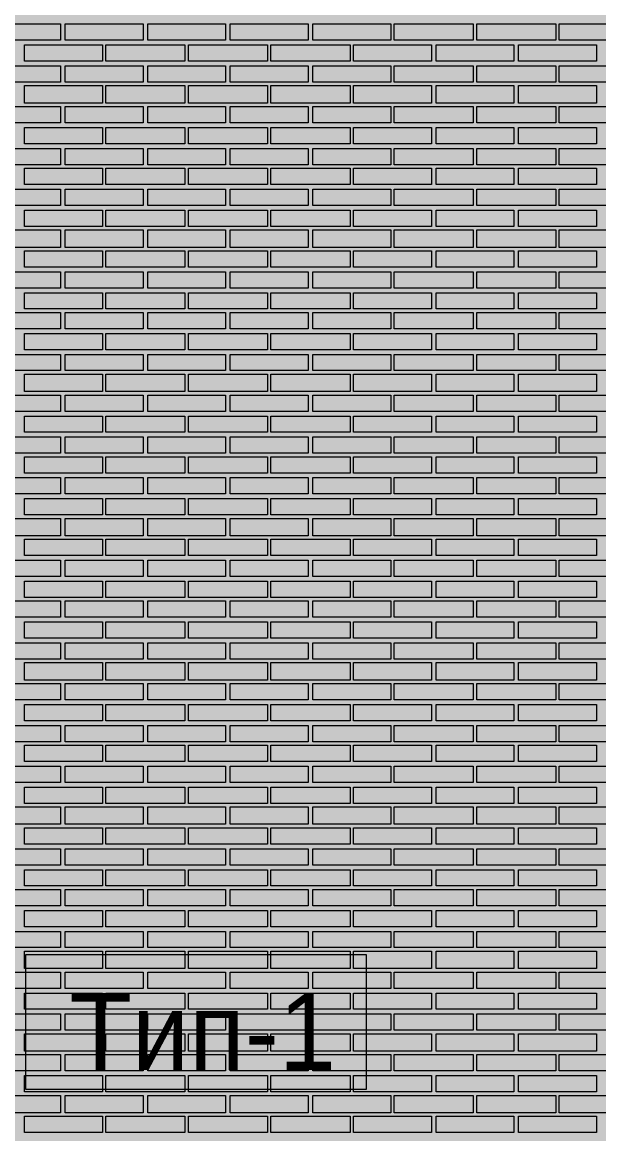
# Model space of a CAD drawing. Header units: millimetres. Extents: x -28928 to 100580, y -22867 to 36490.
# Drawn here: x 75737 to 77836, y 2737 to 6780 of the extents above; entities that cross this region are included whole.
import ezdxf

# ---------------------------------------------------------------- set-up
doc = ezdxf.new("R2010")
doc.units = ezdxf.units.MM
doc.layers.add('PDF _Геометрия', color=7, linetype='Continuous', true_color=0x8f8e8d)
doc.layers.add('PDF _Сплошная заливка', color=7, linetype='Continuous', true_color=0xffffff)
doc.layers.add('PDF _Текст', color=7, linetype='Continuous')

msp = doc.modelspace()

# ---------------------------------------------------------------- hatches: boundary and pattern name
at = {"layer": 'PDF _Сплошная заливка', "true_color": 0xdcd6cf, "transparency": 33554559}
msp.add_hatch(color=254, dxfattribs=at).paths.add_polyline_path([(60798.4, -2005.5), (60798.4, -4713.2), (70224.5, -4713.2), (70224.5, -1464), (74070.3, -1464), (74070.3, -4713.2), (82294.9, -4713.2), (82294.9, 9028.4), (55763.7, 9028.4), (55763.7, -4713.2), (56851.1, -4713.2), (56851.1, -1464), (58251.4, -1464), (58251.4, -4713.2), (59499.5, -4713.2), (59499.5, -2005.5)])

# ---------------------------------------------------------------- linework, layer by layer
at = {"layer": 'PDF _Геометрия', "lineweight": 9}
for points in [[(75876.8, 6773.4), (75876.8, 6714.1), (75593.4, 6714.1), (75593.4, 6773.4)], [(76177.2, 6773.4), (76177.2, 6714.1), (75893.7, 6714.1), (75893.7, 6773.4)], [(76477.6, 6773.4), (76477.6, 6714.1), (76194.1, 6714.1), (76194.1, 6773.4)], [(76778, 6773.4), (76778, 6714.1), (76494.5, 6714.1), (76494.5, 6773.4)], [(77078.4, 6773.4), (77078.4, 6714.1), (76794.9, 6714.1), (76794.9, 6773.4)], [(77378.7, 6773.4), (77378.7, 6714.1), (77091.1, 6714.1), (77091.1, 6773.4)], [(77679.1, 6773.4), (77679.1, 6714.1), (77391.4, 6714.1), (77391.4, 6773.4)], [(77979.5, 6773.4), (77979.5, 6714.1), (77691.8, 6714.1), (77691.8, 6773.4)], [(76029.1, 6638), (75885.3, 6638), (75745.7, 6638), (75745.7, 6697.2), (75885.3, 6697.2), (76029.1, 6697.2)], [(76329.5, 6638), (76185.7, 6638), (76041.8, 6638), (76041.8, 6697.2), (76185.7, 6697.2), (76329.5, 6697.2)], [(76629.9, 6638), (76486.1, 6638), (76342.2, 6638), (76342.2, 6697.2), (76486.1, 6697.2), (76629.9, 6697.2)], [(76930.3, 6638), (76786.4, 6638), (76642.6, 6638), (76642.6, 6697.2), (76786.4, 6697.2), (76930.3, 6697.2)], [(77226.4, 6638), (77086.8, 6638), (76943, 6638), (76943, 6697.2), (77086.8, 6697.2), (77226.4, 6697.2)], [(77526.8, 6638), (77387.2, 6638), (77243.4, 6638), (77243.4, 6697.2), (77387.2, 6697.2), (77526.8, 6697.2)], [(77827.2, 6638), (77683.4, 6638), (77543.7, 6638), (77543.7, 6697.2), (77683.4, 6697.2), (77827.2, 6697.2)], [(75876.8, 6621), (75876.8, 6561.8), (75593.4, 6561.8), (75593.4, 6621)], [(76177.2, 6621), (76177.2, 6561.8), (75893.7, 6561.8), (75893.7, 6621)], [(76477.6, 6621), (76477.6, 6561.8), (76194.1, 6561.8), (76194.1, 6621)], [(76778, 6621), (76778, 6561.8), (76494.5, 6561.8), (76494.5, 6621)], [(77078.4, 6621), (77078.4, 6561.8), (76794.9, 6561.8), (76794.9, 6621)], [(77378.7, 6621), (77378.7, 6561.8), (77091.1, 6561.8), (77091.1, 6621)], [(77679.1, 6621), (77679.1, 6561.8), (77391.4, 6561.8), (77391.4, 6621)], [(77979.5, 6621), (77979.5, 6561.8), (77691.8, 6561.8), (77691.8, 6621)], [(76029.1, 6485.7), (75885.3, 6485.7), (75745.7, 6485.7), (75745.7, 6549.1), (75885.3, 6549.1), (76029.1, 6549.1)], [(76329.5, 6485.7), (76185.7, 6485.7), (76041.8, 6485.7), (76041.8, 6549.1), (76185.7, 6549.1), (76329.5, 6549.1)], [(76629.9, 6485.7), (76486.1, 6485.7), (76342.2, 6485.7), (76342.2, 6549.1), (76486.1, 6549.1), (76629.9, 6549.1)], [(76930.3, 6485.7), (76786.4, 6485.7), (76642.6, 6485.7), (76642.6, 6549.1), (76786.4, 6549.1), (76930.3, 6549.1)], [(77226.4, 6485.7), (77086.8, 6485.7), (76943, 6485.7), (76943, 6549.1), (77086.8, 6549.1), (77226.4, 6549.1)], [(77526.8, 6485.7), (77387.2, 6485.7), (77243.4, 6485.7), (77243.4, 6549.1), (77387.2, 6549.1), (77526.8, 6549.1)], [(77827.2, 6485.7), (77683.4, 6485.7), (77543.7, 6485.7), (77543.7, 6549.1), (77683.4, 6549.1), (77827.2, 6549.1)], [(75876.8, 6473), (75876.8, 6413.7), (75593.4, 6413.7), (75593.4, 6473)], [(76177.2, 6473), (76177.2, 6413.7), (75893.7, 6413.7), (75893.7, 6473)], [(76477.6, 6473), (76477.6, 6413.7), (76194.1, 6413.7), (76194.1, 6473)], [(76778, 6473), (76778, 6413.7), (76494.5, 6413.7), (76494.5, 6473)], [(77078.4, 6473), (77078.4, 6413.7), (76794.9, 6413.7), (76794.9, 6473)], [(77378.7, 6473), (77378.7, 6413.7), (77091.1, 6413.7), (77091.1, 6473)], [(77679.1, 6473), (77679.1, 6413.7), (77391.4, 6413.7), (77391.4, 6473)], [(77979.5, 6473), (77979.5, 6413.7), (77691.8, 6413.7), (77691.8, 6473)], [(76029.1, 6337.6), (75885.3, 6337.6), (75745.7, 6337.6), (75745.7, 6396.8), (75885.3, 6396.8), (76029.1, 6396.8)], [(76329.5, 6337.6), (76185.7, 6337.6), (76041.8, 6337.6), (76041.8, 6396.8), (76185.7, 6396.8), (76329.5, 6396.8)], [(76629.9, 6337.6), (76486.1, 6337.6), (76342.2, 6337.6), (76342.2, 6396.8), (76486.1, 6396.8), (76629.9, 6396.8)], [(76930.3, 6337.6), (76786.4, 6337.6), (76642.6, 6337.6), (76642.6, 6396.8), (76786.4, 6396.8), (76930.3, 6396.8)], [(77226.4, 6337.6), (77086.8, 6337.6), (76943, 6337.6), (76943, 6396.8), (77086.8, 6396.8), (77226.4, 6396.8)], [(77526.8, 6337.6), (77387.2, 6337.6), (77243.4, 6337.6), (77243.4, 6396.8), (77387.2, 6396.8), (77526.8, 6396.8)], [(77827.2, 6337.6), (77683.4, 6337.6), (77543.7, 6337.6), (77543.7, 6396.8), (77683.4, 6396.8), (77827.2, 6396.8)], [(75876.8, 6320.7), (75876.8, 6261.4), (75593.4, 6261.4), (75593.4, 6320.7)], [(76177.2, 6320.7), (76177.2, 6261.4), (75893.7, 6261.4), (75893.7, 6320.7)], [(76477.6, 6320.7), (76477.6, 6261.4), (76194.1, 6261.4), (76194.1, 6320.7)], [(76778, 6320.7), (76778, 6261.4), (76494.5, 6261.4), (76494.5, 6320.7)], [(77078.4, 6320.7), (77078.4, 6261.4), (76794.9, 6261.4), (76794.9, 6320.7)], [(77378.7, 6320.7), (77378.7, 6261.4), (77091.1, 6261.4), (77091.1, 6320.7)], [(77679.1, 6320.7), (77679.1, 6261.4), (77391.4, 6261.4), (77391.4, 6320.7)], [(77979.5, 6320.7), (77979.5, 6261.4), (77691.8, 6261.4), (77691.8, 6320.7)], [(76029.1, 6189.5), (75885.3, 6189.5), (75745.7, 6189.5), (75745.7, 6248.7), (75885.3, 6248.7), (76029.1, 6248.7)], [(76329.5, 6189.5), (76185.7, 6189.5), (76041.8, 6189.5), (76041.8, 6248.7), (76185.7, 6248.7), (76329.5, 6248.7)], [(76629.9, 6189.5), (76486.1, 6189.5), (76342.2, 6189.5), (76342.2, 6248.7), (76486.1, 6248.7), (76629.9, 6248.7)], [(76930.3, 6189.5), (76786.4, 6189.5), (76642.6, 6189.5), (76642.6, 6248.7), (76786.4, 6248.7), (76930.3, 6248.7)], [(77226.4, 6189.5), (77086.8, 6189.5), (76943, 6189.5), (76943, 6248.7), (77086.8, 6248.7), (77226.4, 6248.7)], [(77526.8, 6189.5), (77387.2, 6189.5), (77243.4, 6189.5), (77243.4, 6248.7), (77387.2, 6248.7), (77526.8, 6248.7)], [(77827.2, 6189.5), (77683.4, 6189.5), (77543.7, 6189.5), (77543.7, 6248.7), (77683.4, 6248.7), (77827.2, 6248.7)], [(75876.8, 6172.6), (75876.8, 6113.4), (75593.4, 6113.4), (75593.4, 6172.6)], [(76177.2, 6172.6), (76177.2, 6113.4), (75893.7, 6113.4), (75893.7, 6172.6)], [(76477.6, 6172.6), (76477.6, 6113.4), (76194.1, 6113.4), (76194.1, 6172.6)], [(76778, 6172.6), (76778, 6113.4), (76494.5, 6113.4), (76494.5, 6172.6)], [(77078.4, 6172.6), (77078.4, 6113.4), (76794.9, 6113.4), (76794.9, 6172.6)], [(77378.7, 6172.6), (77378.7, 6113.4), (77091.1, 6113.4), (77091.1, 6172.6)], [(77679.1, 6172.6), (77679.1, 6113.4), (77391.4, 6113.4), (77391.4, 6172.6)], [(77979.5, 6172.6), (77979.5, 6113.4), (77691.8, 6113.4), (77691.8, 6172.6)], [(76029.1, 6037.2), (75885.3, 6037.2), (75745.7, 6037.2), (75745.7, 6096.4), (75885.3, 6096.4), (76029.1, 6096.4)], [(76329.5, 6037.2), (76185.7, 6037.2), (76041.8, 6037.2), (76041.8, 6096.4), (76185.7, 6096.4), (76329.5, 6096.4)], [(76629.9, 6037.2), (76486.1, 6037.2), (76342.2, 6037.2), (76342.2, 6096.4), (76486.1, 6096.4), (76629.9, 6096.4)], [(76930.3, 6037.2), (76786.4, 6037.2), (76642.6, 6037.2), (76642.6, 6096.4), (76786.4, 6096.4), (76930.3, 6096.4)], [(77226.4, 6037.2), (77086.8, 6037.2), (76943, 6037.2), (76943, 6096.4), (77086.8, 6096.4), (77226.4, 6096.4)], [(77526.8, 6037.2), (77387.2, 6037.2), (77243.4, 6037.2), (77243.4, 6096.4), (77387.2, 6096.4), (77526.8, 6096.4)], [(77827.2, 6037.2), (77683.4, 6037.2), (77543.7, 6037.2), (77543.7, 6096.4), (77683.4, 6096.4), (77827.2, 6096.4)], [(75876.8, 6024.5), (75876.8, 5961), (75593.4, 5961), (75593.4, 6024.5)], [(76177.2, 6024.5), (76177.2, 5961), (75893.7, 5961), (75893.7, 6024.5)], [(76477.6, 6024.5), (76477.6, 5961), (76194.1, 5961), (76194.1, 6024.5)], [(76778, 6024.5), (76778, 5961), (76494.5, 5961), (76494.5, 6024.5)], [(77078.4, 6024.5), (77078.4, 5961), (76794.9, 5961), (76794.9, 6024.5)], [(77378.7, 6024.5), (77378.7, 5961), (77091.1, 5961), (77091.1, 6024.5)], [(77679.1, 6024.5), (77679.1, 5961), (77391.4, 5961), (77391.4, 6024.5)], [(77979.5, 6024.5), (77979.5, 5961), (77691.8, 5961), (77691.8, 6024.5)], [(76029.1, 5889.1), (75885.3, 5889.1), (75745.7, 5889.1), (75745.7, 5948.4), (75885.3, 5948.4), (76029.1, 5948.4)], [(76329.5, 5889.1), (76185.7, 5889.1), (76041.8, 5889.1), (76041.8, 5948.4), (76185.7, 5948.4), (76329.5, 5948.4)], [(76629.9, 5889.1), (76486.1, 5889.1), (76342.2, 5889.1), (76342.2, 5948.4), (76486.1, 5948.4), (76629.9, 5948.4)], [(76930.3, 5889.1), (76786.4, 5889.1), (76642.6, 5889.1), (76642.6, 5948.4), (76786.4, 5948.4), (76930.3, 5948.4)], [(77226.4, 5889.1), (77086.8, 5889.1), (76943, 5889.1), (76943, 5948.4), (77086.8, 5948.4), (77226.4, 5948.4)], [(77526.8, 5889.1), (77387.2, 5889.1), (77243.4, 5889.1), (77243.4, 5948.4), (77387.2, 5948.4), (77526.8, 5948.4)], [(77827.2, 5889.1), (77683.4, 5889.1), (77543.7, 5889.1), (77543.7, 5948.4), (77683.4, 5948.4), (77827.2, 5948.4)], [(75876.8, 5872.2), (75876.8, 5813), (75593.4, 5813), (75593.4, 5872.2)], [(76177.2, 5872.2), (76177.2, 5813), (75893.7, 5813), (75893.7, 5872.2)], [(76477.6, 5872.2), (76477.6, 5813), (76194.1, 5813), (76194.1, 5872.2)], [(76778, 5872.2), (76778, 5813), (76494.5, 5813), (76494.5, 5872.2)], [(77078.4, 5872.2), (77078.4, 5813), (76794.9, 5813), (76794.9, 5872.2)], [(77378.7, 5872.2), (77378.7, 5813), (77091.1, 5813), (77091.1, 5872.2)], [(77679.1, 5872.2), (77679.1, 5813), (77391.4, 5813), (77391.4, 5872.2)], [(77979.5, 5872.2), (77979.5, 5813), (77691.8, 5813), (77691.8, 5872.2)], [(76029.1, 5736.8), (75885.3, 5736.8), (75745.7, 5736.8), (75745.7, 5796), (75885.3, 5796), (76029.1, 5796)], [(76329.5, 5736.8), (76185.7, 5736.8), (76041.8, 5736.8), (76041.8, 5796), (76185.7, 5796), (76329.5, 5796)], [(76629.9, 5736.8), (76486.1, 5736.8), (76342.2, 5736.8), (76342.2, 5796), (76486.1, 5796), (76629.9, 5796)], [(76930.3, 5736.8), (76786.4, 5736.8), (76642.6, 5736.8), (76642.6, 5796), (76786.4, 5796), (76930.3, 5796)], [(77226.4, 5736.8), (77086.8, 5736.8), (76943, 5736.8), (76943, 5796), (77086.8, 5796), (77226.4, 5796)], [(77526.8, 5736.8), (77387.2, 5736.8), (77243.4, 5736.8), (77243.4, 5796), (77387.2, 5796), (77526.8, 5796)], [(77827.2, 5736.8), (77683.4, 5736.8), (77543.7, 5736.8), (77543.7, 5796), (77683.4, 5796), (77827.2, 5796)], [(75876.8, 5724.1), (75876.8, 5664.9), (75593.4, 5664.9), (75593.4, 5724.1)], [(76177.2, 5724.1), (76177.2, 5664.9), (75893.7, 5664.9), (75893.7, 5724.1)], [(76477.6, 5724.1), (76477.6, 5664.9), (76194.1, 5664.9), (76194.1, 5724.1)], [(76778, 5724.1), (76778, 5664.9), (76494.5, 5664.9), (76494.5, 5724.1)], [(77078.4, 5724.1), (77078.4, 5664.9), (76794.9, 5664.9), (76794.9, 5724.1)], [(77378.7, 5724.1), (77378.7, 5664.9), (77091.1, 5664.9), (77091.1, 5724.1)], [(77679.1, 5724.1), (77679.1, 5664.9), (77391.4, 5664.9), (77391.4, 5724.1)], [(77979.5, 5724.1), (77979.5, 5664.9), (77691.8, 5664.9), (77691.8, 5724.1)], [(76029.1, 5588.7), (75885.3, 5588.7), (75745.7, 5588.7), (75745.7, 5648), (75885.3, 5648), (76029.1, 5648)], [(76329.5, 5588.7), (76185.7, 5588.7), (76041.8, 5588.7), (76041.8, 5648), (76185.7, 5648), (76329.5, 5648)], [(76629.9, 5588.7), (76486.1, 5588.7), (76342.2, 5588.7), (76342.2, 5648), (76486.1, 5648), (76629.9, 5648)], [(76930.3, 5588.7), (76786.4, 5588.7), (76642.6, 5588.7), (76642.6, 5648), (76786.4, 5648), (76930.3, 5648)], [(77226.4, 5588.7), (77086.8, 5588.7), (76943, 5588.7), (76943, 5648), (77086.8, 5648), (77226.4, 5648)], [(77526.8, 5588.7), (77387.2, 5588.7), (77243.4, 5588.7), (77243.4, 5648), (77387.2, 5648), (77526.8, 5648)], [(77827.2, 5588.7), (77683.4, 5588.7), (77543.7, 5588.7), (77543.7, 5648), (77683.4, 5648), (77827.2, 5648)], [(75876.8, 5571.8), (75876.8, 5512.6), (75593.4, 5512.6), (75593.4, 5571.8)], [(76177.2, 5571.8), (76177.2, 5512.6), (75893.7, 5512.6), (75893.7, 5571.8)], [(76477.6, 5571.8), (76477.6, 5512.6), (76194.1, 5512.6), (76194.1, 5571.8)], [(76778, 5571.8), (76778, 5512.6), (76494.5, 5512.6), (76494.5, 5571.8)], [(77078.4, 5571.8), (77078.4, 5512.6), (76794.9, 5512.6), (76794.9, 5571.8)], [(77378.7, 5571.8), (77378.7, 5512.6), (77091.1, 5512.6), (77091.1, 5571.8)], [(77679.1, 5571.8), (77679.1, 5512.6), (77391.4, 5512.6), (77391.4, 5571.8)], [(77979.5, 5571.8), (77979.5, 5512.6), (77691.8, 5512.6), (77691.8, 5571.8)], [(76029.1, 5436.4), (75885.3, 5436.4), (75745.7, 5436.4), (75745.7, 5499.9), (75885.3, 5499.9), (76029.1, 5499.9)], [(76329.5, 5436.4), (76185.7, 5436.4), (76041.8, 5436.4), (76041.8, 5499.9), (76185.7, 5499.9), (76329.5, 5499.9)], [(76629.9, 5436.4), (76486.1, 5436.4), (76342.2, 5436.4), (76342.2, 5499.9), (76486.1, 5499.9), (76629.9, 5499.9)], [(76930.3, 5436.4), (76786.4, 5436.4), (76642.6, 5436.4), (76642.6, 5499.9), (76786.4, 5499.9), (76930.3, 5499.9)], [(77226.4, 5436.4), (77086.8, 5436.4), (76943, 5436.4), (76943, 5499.9), (77086.8, 5499.9), (77226.4, 5499.9)], [(77526.8, 5436.4), (77387.2, 5436.4), (77243.4, 5436.4), (77243.4, 5499.9), (77387.2, 5499.9), (77526.8, 5499.9)], [(77827.2, 5436.4), (77683.4, 5436.4), (77543.7, 5436.4), (77543.7, 5499.9), (77683.4, 5499.9), (77827.2, 5499.9)], [(75876.8, 5423.7), (75876.8, 5364.5), (75593.4, 5364.5), (75593.4, 5423.7)], [(76177.2, 5423.7), (76177.2, 5364.5), (75893.7, 5364.5), (75893.7, 5423.7)], [(76477.6, 5423.7), (76477.6, 5364.5), (76194.1, 5364.5), (76194.1, 5423.7)], [(76778, 5423.7), (76778, 5364.5), (76494.5, 5364.5), (76494.5, 5423.7)], [(77078.4, 5423.7), (77078.4, 5364.5), (76794.9, 5364.5), (76794.9, 5423.7)], [(77378.7, 5423.7), (77378.7, 5364.5), (77091.1, 5364.5), (77091.1, 5423.7)], [(77679.1, 5423.7), (77679.1, 5364.5), (77391.4, 5364.5), (77391.4, 5423.7)], [(77979.5, 5423.7), (77979.5, 5364.5), (77691.8, 5364.5), (77691.8, 5423.7)], [(76029.1, 5288.4), (75885.3, 5288.4), (75745.7, 5288.4), (75745.7, 5347.6), (75885.3, 5347.6), (76029.1, 5347.6)], [(76329.5, 5288.4), (76185.7, 5288.4), (76041.8, 5288.4), (76041.8, 5347.6), (76185.7, 5347.6), (76329.5, 5347.6)], [(76629.9, 5288.4), (76486.1, 5288.4), (76342.2, 5288.4), (76342.2, 5347.6), (76486.1, 5347.6), (76629.9, 5347.6)], [(76930.3, 5288.4), (76786.4, 5288.4), (76642.6, 5288.4), (76642.6, 5347.6), (76786.4, 5347.6), (76930.3, 5347.6)], [(77226.4, 5288.4), (77086.8, 5288.4), (76943, 5288.4), (76943, 5347.6), (77086.8, 5347.6), (77226.4, 5347.6)], [(77526.8, 5288.4), (77387.2, 5288.4), (77243.4, 5288.4), (77243.4, 5347.6), (77387.2, 5347.6), (77526.8, 5347.6)], [(77827.2, 5288.4), (77683.4, 5288.4), (77543.7, 5288.4), (77543.7, 5347.6), (77683.4, 5347.6), (77827.2, 5347.6)], [(75876.8, 5271.4), (75876.8, 5212.2), (75593.4, 5212.2), (75593.4, 5271.4)], [(76177.2, 5271.4), (76177.2, 5212.2), (75893.7, 5212.2), (75893.7, 5271.4)], [(76477.6, 5271.4), (76477.6, 5212.2), (76194.1, 5212.2), (76194.1, 5271.4)], [(76778, 5271.4), (76778, 5212.2), (76494.5, 5212.2), (76494.5, 5271.4)], [(77078.4, 5271.4), (77078.4, 5212.2), (76794.9, 5212.2), (76794.9, 5271.4)], [(77378.7, 5271.4), (77378.7, 5212.2), (77091.1, 5212.2), (77091.1, 5271.4)], [(77679.1, 5271.4), (77679.1, 5212.2), (77391.4, 5212.2), (77391.4, 5271.4)], [(77979.5, 5271.4), (77979.5, 5212.2), (77691.8, 5212.2), (77691.8, 5271.4)], [(76029.1, 5140.3), (75885.3, 5140.3), (75745.7, 5140.3), (75745.7, 5199.5), (75885.3, 5199.5), (76029.1, 5199.5)], [(76329.5, 5140.3), (76185.7, 5140.3), (76041.8, 5140.3), (76041.8, 5199.5), (76185.7, 5199.5), (76329.5, 5199.5)], [(76629.9, 5140.3), (76486.1, 5140.3), (76342.2, 5140.3), (76342.2, 5199.5), (76486.1, 5199.5), (76629.9, 5199.5)], [(76930.3, 5140.3), (76786.4, 5140.3), (76642.6, 5140.3), (76642.6, 5199.5), (76786.4, 5199.5), (76930.3, 5199.5)], [(77226.4, 5140.3), (77086.8, 5140.3), (76943, 5140.3), (76943, 5199.5), (77086.8, 5199.5), (77226.4, 5199.5)], [(77526.8, 5140.3), (77387.2, 5140.3), (77243.4, 5140.3), (77243.4, 5199.5), (77387.2, 5199.5), (77526.8, 5199.5)], [(77827.2, 5140.3), (77683.4, 5140.3), (77543.7, 5140.3), (77543.7, 5199.5), (77683.4, 5199.5), (77827.2, 5199.5)], [(75876.8, 5123.4), (75876.8, 5064.1), (75593.4, 5064.1), (75593.4, 5123.4)], [(76177.2, 5123.4), (76177.2, 5064.1), (75893.7, 5064.1), (75893.7, 5123.4)], [(76477.6, 5123.4), (76477.6, 5064.1), (76194.1, 5064.1), (76194.1, 5123.4)], [(76778, 5123.4), (76778, 5064.1), (76494.5, 5064.1), (76494.5, 5123.4)], [(77078.4, 5123.4), (77078.4, 5064.1), (76794.9, 5064.1), (76794.9, 5123.4)], [(77378.7, 5123.4), (77378.7, 5064.1), (77091.1, 5064.1), (77091.1, 5123.4)], [(77679.1, 5123.4), (77679.1, 5064.1), (77391.4, 5064.1), (77391.4, 5123.4)], [(77979.5, 5123.4), (77979.5, 5064.1), (77691.8, 5064.1), (77691.8, 5123.4)], [(76029.1, 4988), (75885.3, 4988), (75745.7, 4988), (75745.7, 5047.2), (75885.3, 5047.2), (76029.1, 5047.2)], [(76329.5, 4988), (76185.7, 4988), (76041.8, 4988), (76041.8, 5047.2), (76185.7, 5047.2), (76329.5, 5047.2)], [(76629.9, 4988), (76486.1, 4988), (76342.2, 4988), (76342.2, 5047.2), (76486.1, 5047.2), (76629.9, 5047.2)], [(76930.3, 4988), (76786.4, 4988), (76642.6, 4988), (76642.6, 5047.2), (76786.4, 5047.2), (76930.3, 5047.2)], [(77226.4, 4988), (77086.8, 4988), (76943, 4988), (76943, 5047.2), (77086.8, 5047.2), (77226.4, 5047.2)], [(77526.8, 4988), (77387.2, 4988), (77243.4, 4988), (77243.4, 5047.2), (77387.2, 5047.2), (77526.8, 5047.2)], [(77827.2, 4988), (77683.4, 4988), (77543.7, 4988), (77543.7, 5047.2), (77683.4, 5047.2), (77827.2, 5047.2)], [(75876.8, 4975.3), (75876.8, 4911.8), (75593.4, 4911.8), (75593.4, 4975.3)], [(76177.2, 4975.3), (76177.2, 4911.8), (75893.7, 4911.8), (75893.7, 4975.3)], [(76477.6, 4975.3), (76477.6, 4911.8), (76194.1, 4911.8), (76194.1, 4975.3)], [(76778, 4975.3), (76778, 4911.8), (76494.5, 4911.8), (76494.5, 4975.3)], [(77078.4, 4975.3), (77078.4, 4911.8), (76794.9, 4911.8), (76794.9, 4975.3)], [(77378.7, 4975.3), (77378.7, 4911.8), (77091.1, 4911.8), (77091.1, 4975.3)], [(77679.1, 4975.3), (77679.1, 4911.8), (77391.4, 4911.8), (77391.4, 4975.3)], [(77979.5, 4975.3), (77979.5, 4911.8), (77691.8, 4911.8), (77691.8, 4975.3)], [(76029.1, 4839.9), (75885.3, 4839.9), (75745.7, 4839.9), (75745.7, 4899.1), (75885.3, 4899.1), (76029.1, 4899.1)], [(76329.5, 4839.9), (76185.7, 4839.9), (76041.8, 4839.9), (76041.8, 4899.1), (76185.7, 4899.1), (76329.5, 4899.1)], [(76629.9, 4839.9), (76486.1, 4839.9), (76342.2, 4839.9), (76342.2, 4899.1), (76486.1, 4899.1), (76629.9, 4899.1)], [(76930.3, 4839.9), (76786.4, 4839.9), (76642.6, 4839.9), (76642.6, 4899.1), (76786.4, 4899.1), (76930.3, 4899.1)], [(77226.4, 4839.9), (77086.8, 4839.9), (76943, 4839.9), (76943, 4899.1), (77086.8, 4899.1), (77226.4, 4899.1)], [(77526.8, 4839.9), (77387.2, 4839.9), (77243.4, 4839.9), (77243.4, 4899.1), (77387.2, 4899.1), (77526.8, 4899.1)], [(77827.2, 4839.9), (77683.4, 4839.9), (77543.7, 4839.9), (77543.7, 4899.1), (77683.4, 4899.1), (77827.2, 4899.1)], [(75876.8, 4823), (75876.8, 4763.7), (75593.4, 4763.7), (75593.4, 4823)], [(76177.2, 4823), (76177.2, 4763.7), (75893.7, 4763.7), (75893.7, 4823)], [(76477.6, 4823), (76477.6, 4763.7), (76194.1, 4763.7), (76194.1, 4823)], [(76778, 4823), (76778, 4763.7), (76494.5, 4763.7), (76494.5, 4823)], [(77078.4, 4823), (77078.4, 4763.7), (76794.9, 4763.7), (76794.9, 4823)], [(77378.7, 4823), (77378.7, 4763.7), (77091.1, 4763.7), (77091.1, 4823)], [(77679.1, 4823), (77679.1, 4763.7), (77391.4, 4763.7), (77391.4, 4823)], [(77979.5, 4823), (77979.5, 4763.7), (77691.8, 4763.7), (77691.8, 4823)], [(76029.1, 4687.6), (75885.3, 4687.6), (75745.7, 4687.6), (75745.7, 4746.8), (75885.3, 4746.8), (76029.1, 4746.8)], [(76329.5, 4687.6), (76185.7, 4687.6), (76041.8, 4687.6), (76041.8, 4746.8), (76185.7, 4746.8), (76329.5, 4746.8)], [(76629.9, 4687.6), (76486.1, 4687.6), (76342.2, 4687.6), (76342.2, 4746.8), (76486.1, 4746.8), (76629.9, 4746.8)], [(76930.3, 4687.6), (76786.4, 4687.6), (76642.6, 4687.6), (76642.6, 4746.8), (76786.4, 4746.8), (76930.3, 4746.8)], [(77226.4, 4687.6), (77086.8, 4687.6), (76943, 4687.6), (76943, 4746.8), (77086.8, 4746.8), (77226.4, 4746.8)], [(77526.8, 4687.6), (77387.2, 4687.6), (77243.4, 4687.6), (77243.4, 4746.8), (77387.2, 4746.8), (77526.8, 4746.8)], [(77827.2, 4687.6), (77683.4, 4687.6), (77543.7, 4687.6), (77543.7, 4746.8), (77683.4, 4746.8), (77827.2, 4746.8)], [(75876.8, 4674.9), (75876.8, 4615.7), (75593.4, 4615.7), (75593.4, 4674.9)], [(76177.2, 4674.9), (76177.2, 4615.7), (75893.7, 4615.7), (75893.7, 4674.9)], [(76477.6, 4674.9), (76477.6, 4615.7), (76194.1, 4615.7), (76194.1, 4674.9)], [(76778, 4674.9), (76778, 4615.7), (76494.5, 4615.7), (76494.5, 4674.9)], [(77078.4, 4674.9), (77078.4, 4615.7), (76794.9, 4615.7), (76794.9, 4674.9)], [(77378.7, 4674.9), (77378.7, 4615.7), (77091.1, 4615.7), (77091.1, 4674.9)], [(77679.1, 4674.9), (77679.1, 4615.7), (77391.4, 4615.7), (77391.4, 4674.9)], [(77979.5, 4674.9), (77979.5, 4615.7), (77691.8, 4615.7), (77691.8, 4674.9)], [(76029.1, 4539.5), (75885.3, 4539.5), (75745.7, 4539.5), (75745.7, 4598.7), (75885.3, 4598.7), (76029.1, 4598.7)], [(76329.5, 4539.5), (76185.7, 4539.5), (76041.8, 4539.5), (76041.8, 4598.7), (76185.7, 4598.7), (76329.5, 4598.7)], [(76629.9, 4539.5), (76486.1, 4539.5), (76342.2, 4539.5), (76342.2, 4598.7), (76486.1, 4598.7), (76629.9, 4598.7)], [(76930.3, 4539.5), (76786.4, 4539.5), (76642.6, 4539.5), (76642.6, 4598.7), (76786.4, 4598.7), (76930.3, 4598.7)], [(77226.4, 4539.5), (77086.8, 4539.5), (76943, 4539.5), (76943, 4598.7), (77086.8, 4598.7), (77226.4, 4598.7)], [(77526.8, 4539.5), (77387.2, 4539.5), (77243.4, 4539.5), (77243.4, 4598.7), (77387.2, 4598.7), (77526.8, 4598.7)], [(77827.2, 4539.5), (77683.4, 4539.5), (77543.7, 4539.5), (77543.7, 4598.7), (77683.4, 4598.7), (77827.2, 4598.7)], [(75876.8, 4522.6), (75876.8, 4463.4), (75593.4, 4463.4), (75593.4, 4522.6)], [(76177.2, 4522.6), (76177.2, 4463.4), (75893.7, 4463.4), (75893.7, 4522.6)], [(76477.6, 4522.6), (76477.6, 4463.4), (76194.1, 4463.4), (76194.1, 4522.6)], [(76778, 4522.6), (76778, 4463.4), (76494.5, 4463.4), (76494.5, 4522.6)], [(77078.4, 4522.6), (77078.4, 4463.4), (76794.9, 4463.4), (76794.9, 4522.6)], [(77378.7, 4522.6), (77378.7, 4463.4), (77091.1, 4463.4), (77091.1, 4522.6)], [(77679.1, 4522.6), (77679.1, 4463.4), (77391.4, 4463.4), (77391.4, 4522.6)], [(77979.5, 4522.6), (77979.5, 4463.4), (77691.8, 4463.4), (77691.8, 4522.6)], [(76029.1, 4387.2), (75885.3, 4387.2), (75745.7, 4387.2), (75745.7, 4450.7), (75885.3, 4450.7), (76029.1, 4450.7)], [(76329.5, 4387.2), (76185.7, 4387.2), (76041.8, 4387.2), (76041.8, 4450.7), (76185.7, 4450.7), (76329.5, 4450.7)], [(76629.9, 4387.2), (76486.1, 4387.2), (76342.2, 4387.2), (76342.2, 4450.7), (76486.1, 4450.7), (76629.9, 4450.7)], [(76930.3, 4387.2), (76786.4, 4387.2), (76642.6, 4387.2), (76642.6, 4450.7), (76786.4, 4450.7), (76930.3, 4450.7)], [(77226.4, 4387.2), (77086.8, 4387.2), (76943, 4387.2), (76943, 4450.7), (77086.8, 4450.7), (77226.4, 4450.7)], [(77526.8, 4387.2), (77387.2, 4387.2), (77243.4, 4387.2), (77243.4, 4450.7), (77387.2, 4450.7), (77526.8, 4450.7)], [(77827.2, 4387.2), (77683.4, 4387.2), (77543.7, 4387.2), (77543.7, 4450.7), (77683.4, 4450.7), (77827.2, 4450.7)], [(75876.8, 4374.5), (75876.8, 4315.3), (75593.4, 4315.3), (75593.4, 4374.5)], [(76177.2, 4374.5), (76177.2, 4315.3), (75893.7, 4315.3), (75893.7, 4374.5)], [(76477.6, 4374.5), (76477.6, 4315.3), (76194.1, 4315.3), (76194.1, 4374.5)], [(76778, 4374.5), (76778, 4315.3), (76494.5, 4315.3), (76494.5, 4374.5)], [(77078.4, 4374.5), (77078.4, 4315.3), (76794.9, 4315.3), (76794.9, 4374.5)], [(77378.7, 4374.5), (77378.7, 4315.3), (77091.1, 4315.3), (77091.1, 4374.5)], [(77679.1, 4374.5), (77679.1, 4315.3), (77391.4, 4315.3), (77391.4, 4374.5)], [(77979.5, 4374.5), (77979.5, 4315.3), (77691.8, 4315.3), (77691.8, 4374.5)], [(76029.1, 4239.1), (75885.3, 4239.1), (75745.7, 4239.1), (75745.7, 4298.4), (75885.3, 4298.4), (76029.1, 4298.4)], [(76329.5, 4239.1), (76185.7, 4239.1), (76041.8, 4239.1), (76041.8, 4298.4), (76185.7, 4298.4), (76329.5, 4298.4)], [(76629.9, 4239.1), (76486.1, 4239.1), (76342.2, 4239.1), (76342.2, 4298.4), (76486.1, 4298.4), (76629.9, 4298.4)], [(76930.3, 4239.1), (76786.4, 4239.1), (76642.6, 4239.1), (76642.6, 4298.4), (76786.4, 4298.4), (76930.3, 4298.4)], [(77226.4, 4239.1), (77086.8, 4239.1), (76943, 4239.1), (76943, 4298.4), (77086.8, 4298.4), (77226.4, 4298.4)], [(77526.8, 4239.1), (77387.2, 4239.1), (77243.4, 4239.1), (77243.4, 4298.4), (77387.2, 4298.4), (77526.8, 4298.4)], [(77827.2, 4239.1), (77683.4, 4239.1), (77543.7, 4239.1), (77543.7, 4298.4), (77683.4, 4298.4), (77827.2, 4298.4)], [(75876.8, 4222.2), (75876.8, 4163), (75593.4, 4163), (75593.4, 4222.2)], [(76177.2, 4222.2), (76177.2, 4163), (75893.7, 4163), (75893.7, 4222.2)], [(76477.6, 4222.2), (76477.6, 4163), (76194.1, 4163), (76194.1, 4222.2)], [(76778, 4222.2), (76778, 4163), (76494.5, 4163), (76494.5, 4222.2)], [(77078.4, 4222.2), (77078.4, 4163), (76794.9, 4163), (76794.9, 4222.2)], [(77378.7, 4222.2), (77378.7, 4163), (77091.1, 4163), (77091.1, 4222.2)], [(77679.1, 4222.2), (77679.1, 4163), (77391.4, 4163), (77391.4, 4222.2)], [(77979.5, 4222.2), (77979.5, 4163), (77691.8, 4163), (77691.8, 4222.2)], [(76029.1, 4091), (75885.3, 4091), (75745.7, 4091), (75745.7, 4150.3), (75885.3, 4150.3), (76029.1, 4150.3)], [(76329.5, 4091), (76185.7, 4091), (76041.8, 4091), (76041.8, 4150.3), (76185.7, 4150.3), (76329.5, 4150.3)], [(76629.9, 4091), (76486.1, 4091), (76342.2, 4091), (76342.2, 4150.3), (76486.1, 4150.3), (76629.9, 4150.3)], [(76930.3, 4091), (76786.4, 4091), (76642.6, 4091), (76642.6, 4150.3), (76786.4, 4150.3), (76930.3, 4150.3)], [(77226.4, 4091), (77086.8, 4091), (76943, 4091), (76943, 4150.3), (77086.8, 4150.3), (77226.4, 4150.3)], [(77526.8, 4091), (77387.2, 4091), (77243.4, 4091), (77243.4, 4150.3), (77387.2, 4150.3), (77526.8, 4150.3)], [(77827.2, 4091), (77683.4, 4091), (77543.7, 4091), (77543.7, 4150.3), (77683.4, 4150.3), (77827.2, 4150.3)], [(75876.8, 4074.1), (75876.8, 4014.9), (75593.4, 4014.9), (75593.4, 4074.1)], [(76177.2, 4074.1), (76177.2, 4014.9), (75893.7, 4014.9), (75893.7, 4074.1)], [(76477.6, 4074.1), (76477.6, 4014.9), (76194.1, 4014.9), (76194.1, 4074.1)], [(76778, 4074.1), (76778, 4014.9), (76494.5, 4014.9), (76494.5, 4074.1)], [(77078.4, 4074.1), (77078.4, 4014.9), (76794.9, 4014.9), (76794.9, 4074.1)], [(77378.7, 4074.1), (77378.7, 4014.9), (77091.1, 4014.9), (77091.1, 4074.1)], [(77679.1, 4074.1), (77679.1, 4014.9), (77391.4, 4014.9), (77391.4, 4074.1)], [(77979.5, 4074.1), (77979.5, 4014.9), (77691.8, 4014.9), (77691.8, 4074.1)], [(76029.1, 3938.7), (75885.3, 3938.7), (75745.7, 3938.7), (75745.7, 3998), (75885.3, 3998), (76029.1, 3998)], [(76329.5, 3938.7), (76185.7, 3938.7), (76041.8, 3938.7), (76041.8, 3998), (76185.7, 3998), (76329.5, 3998)], [(76629.9, 3938.7), (76486.1, 3938.7), (76342.2, 3938.7), (76342.2, 3998), (76486.1, 3998), (76629.9, 3998)], [(76930.3, 3938.7), (76786.4, 3938.7), (76642.6, 3938.7), (76642.6, 3998), (76786.4, 3998), (76930.3, 3998)], [(77226.4, 3938.7), (77086.8, 3938.7), (76943, 3938.7), (76943, 3998), (77086.8, 3998), (77226.4, 3998)], [(77526.8, 3938.7), (77387.2, 3938.7), (77243.4, 3938.7), (77243.4, 3998), (77387.2, 3998), (77526.8, 3998)], [(77827.2, 3938.7), (77683.4, 3938.7), (77543.7, 3938.7), (77543.7, 3998), (77683.4, 3998), (77827.2, 3998)], [(75876.8, 3926), (75876.8, 3862.6), (75593.4, 3862.6), (75593.4, 3926)], [(76177.2, 3926), (76177.2, 3862.6), (75893.7, 3862.6), (75893.7, 3926)], [(76477.6, 3926), (76477.6, 3862.6), (76194.1, 3862.6), (76194.1, 3926)], [(76778, 3926), (76778, 3862.6), (76494.5, 3862.6), (76494.5, 3926)], [(77078.4, 3926), (77078.4, 3862.6), (76794.9, 3862.6), (76794.9, 3926)], [(77378.7, 3926), (77378.7, 3862.6), (77091.1, 3862.6), (77091.1, 3926)], [(77679.1, 3926), (77679.1, 3862.6), (77391.4, 3862.6), (77391.4, 3926)], [(77979.5, 3926), (77979.5, 3862.6), (77691.8, 3862.6), (77691.8, 3926)], [(76029.1, 3790.7), (75885.3, 3790.7), (75745.7, 3790.7), (75745.7, 3849.9), (75885.3, 3849.9), (76029.1, 3849.9)], [(76329.5, 3790.7), (76185.7, 3790.7), (76041.8, 3790.7), (76041.8, 3849.9), (76185.7, 3849.9), (76329.5, 3849.9)], [(76629.9, 3790.7), (76486.1, 3790.7), (76342.2, 3790.7), (76342.2, 3849.9), (76486.1, 3849.9), (76629.9, 3849.9)], [(76930.3, 3790.7), (76786.4, 3790.7), (76642.6, 3790.7), (76642.6, 3849.9), (76786.4, 3849.9), (76930.3, 3849.9)], [(77226.4, 3790.7), (77086.8, 3790.7), (76943, 3790.7), (76943, 3849.9), (77086.8, 3849.9), (77226.4, 3849.9)], [(77526.8, 3790.7), (77387.2, 3790.7), (77243.4, 3790.7), (77243.4, 3849.9), (77387.2, 3849.9), (77526.8, 3849.9)], [(77827.2, 3790.7), (77683.4, 3790.7), (77543.7, 3790.7), (77543.7, 3849.9), (77683.4, 3849.9), (77827.2, 3849.9)], [(75876.8, 3773.7), (75876.8, 3714.5), (75593.4, 3714.5), (75593.4, 3773.7)], [(76177.2, 3773.7), (76177.2, 3714.5), (75893.7, 3714.5), (75893.7, 3773.7)], [(76477.6, 3773.7), (76477.6, 3714.5), (76194.1, 3714.5), (76194.1, 3773.7)], [(76778, 3773.7), (76778, 3714.5), (76494.5, 3714.5), (76494.5, 3773.7)], [(77078.4, 3773.7), (77078.4, 3714.5), (76794.9, 3714.5), (76794.9, 3773.7)], [(77378.7, 3773.7), (77378.7, 3714.5), (77091.1, 3714.5), (77091.1, 3773.7)], [(77679.1, 3773.7), (77679.1, 3714.5), (77391.4, 3714.5), (77391.4, 3773.7)], [(77979.5, 3773.7), (77979.5, 3714.5), (77691.8, 3714.5), (77691.8, 3773.7)], [(76029.1, 3638.4), (75885.3, 3638.4), (75745.7, 3638.4), (75745.7, 3697.6), (75885.3, 3697.6), (76029.1, 3697.6)], [(76329.5, 3638.4), (76185.7, 3638.4), (76041.8, 3638.4), (76041.8, 3697.6), (76185.7, 3697.6), (76329.5, 3697.6)], [(76629.9, 3638.4), (76486.1, 3638.4), (76342.2, 3638.4), (76342.2, 3697.6), (76486.1, 3697.6), (76629.9, 3697.6)], [(76930.3, 3638.4), (76786.4, 3638.4), (76642.6, 3638.4), (76642.6, 3697.6), (76786.4, 3697.6), (76930.3, 3697.6)], [(77226.4, 3638.4), (77086.8, 3638.4), (76943, 3638.4), (76943, 3697.6), (77086.8, 3697.6), (77226.4, 3697.6)], [(77526.8, 3638.4), (77387.2, 3638.4), (77243.4, 3638.4), (77243.4, 3697.6), (77387.2, 3697.6), (77526.8, 3697.6)], [(77827.2, 3638.4), (77683.4, 3638.4), (77543.7, 3638.4), (77543.7, 3697.6), (77683.4, 3697.6), (77827.2, 3697.6)], [(75876.8, 3625.7), (75876.8, 3566.4), (75593.4, 3566.4), (75593.4, 3625.7)], [(76177.2, 3625.7), (76177.2, 3566.4), (75893.7, 3566.4), (75893.7, 3625.7)], [(76477.6, 3625.7), (76477.6, 3566.4), (76194.1, 3566.4), (76194.1, 3625.7)], [(76778, 3625.7), (76778, 3566.4), (76494.5, 3566.4), (76494.5, 3625.7)], [(77078.4, 3625.7), (77078.4, 3566.4), (76794.9, 3566.4), (76794.9, 3625.7)], [(77378.7, 3625.7), (77378.7, 3566.4), (77091.1, 3566.4), (77091.1, 3625.7)], [(77679.1, 3625.7), (77679.1, 3566.4), (77391.4, 3566.4), (77391.4, 3625.7)], [(77979.5, 3625.7), (77979.5, 3566.4), (77691.8, 3566.4), (77691.8, 3625.7)], [(76029.1, 3490.3), (75885.3, 3490.3), (75745.7, 3490.3), (75745.7, 3549.5), (75885.3, 3549.5), (76029.1, 3549.5)], [(76329.5, 3490.3), (76185.7, 3490.3), (76041.8, 3490.3), (76041.8, 3549.5), (76185.7, 3549.5), (76329.5, 3549.5)], [(76629.9, 3490.3), (76486.1, 3490.3), (76342.2, 3490.3), (76342.2, 3549.5), (76486.1, 3549.5), (76629.9, 3549.5)], [(76930.3, 3490.3), (76786.4, 3490.3), (76642.6, 3490.3), (76642.6, 3549.5), (76786.4, 3549.5), (76930.3, 3549.5)], [(77226.4, 3490.3), (77086.8, 3490.3), (76943, 3490.3), (76943, 3549.5), (77086.8, 3549.5), (77226.4, 3549.5)], [(77526.8, 3490.3), (77387.2, 3490.3), (77243.4, 3490.3), (77243.4, 3549.5), (77387.2, 3549.5), (77526.8, 3549.5)], [(77827.2, 3490.3), (77683.4, 3490.3), (77543.7, 3490.3), (77543.7, 3549.5), (77683.4, 3549.5), (77827.2, 3549.5)], [(75876.8, 3473.4), (75876.8, 3414.1), (75593.4, 3414.1), (75593.4, 3473.4)], [(76177.2, 3473.4), (76177.2, 3414.1), (75893.7, 3414.1), (75893.7, 3473.4)], [(76477.6, 3473.4), (76477.6, 3414.1), (76194.1, 3414.1), (76194.1, 3473.4)], [(76778, 3473.4), (76778, 3414.1), (76494.5, 3414.1), (76494.5, 3473.4)], [(77078.4, 3473.4), (77078.4, 3414.1), (76794.9, 3414.1), (76794.9, 3473.4)], [(77378.7, 3473.4), (77378.7, 3414.1), (77091.1, 3414.1), (77091.1, 3473.4)], [(77679.1, 3473.4), (77679.1, 3414.1), (77391.4, 3414.1), (77391.4, 3473.4)], [(77979.5, 3473.4), (77979.5, 3414.1), (77691.8, 3414.1), (77691.8, 3473.4)], [(76029.1, 3338), (75885.3, 3338), (75745.7, 3338), (75745.7, 3401.4), (75885.3, 3401.4), (76029.1, 3401.4)], [(76329.5, 3338), (76185.7, 3338), (76041.8, 3338), (76041.8, 3401.4), (76185.7, 3401.4), (76329.5, 3401.4)], [(76629.9, 3338), (76486.1, 3338), (76342.2, 3338), (76342.2, 3401.4), (76486.1, 3401.4), (76629.9, 3401.4)], [(76930.3, 3338), (76786.4, 3338), (76642.6, 3338), (76642.6, 3401.4), (76786.4, 3401.4), (76930.3, 3401.4)], [(77226.4, 3338), (77086.8, 3338), (76943, 3338), (76943, 3401.4), (77086.8, 3401.4), (77226.4, 3401.4)], [(77526.8, 3338), (77387.2, 3338), (77243.4, 3338), (77243.4, 3401.4), (77387.2, 3401.4), (77526.8, 3401.4)], [(77827.2, 3338), (77683.4, 3338), (77543.7, 3338), (77543.7, 3401.4), (77683.4, 3401.4), (77827.2, 3401.4)], [(75876.8, 3325.3), (75876.8, 3266), (75593.4, 3266), (75593.4, 3325.3)], [(76177.2, 3325.3), (76177.2, 3266), (75893.7, 3266), (75893.7, 3325.3)], [(76477.6, 3325.3), (76477.6, 3266), (76194.1, 3266), (76194.1, 3325.3)], [(76778, 3325.3), (76778, 3266), (76494.5, 3266), (76494.5, 3325.3)], [(77078.4, 3325.3), (77078.4, 3266), (76794.9, 3266), (76794.9, 3325.3)], [(77378.7, 3325.3), (77378.7, 3266), (77091.1, 3266), (77091.1, 3325.3)], [(77679.1, 3325.3), (77679.1, 3266), (77391.4, 3266), (77391.4, 3325.3)], [(77979.5, 3325.3), (77979.5, 3266), (77691.8, 3266), (77691.8, 3325.3)], [(76029.1, 3189.9), (75885.3, 3189.9), (75745.7, 3189.9), (75745.7, 3249.1), (75885.3, 3249.1), (76029.1, 3249.1)], [(76329.5, 3189.9), (76185.7, 3189.9), (76041.8, 3189.9), (76041.8, 3249.1), (76185.7, 3249.1), (76329.5, 3249.1)], [(76629.9, 3189.9), (76486.1, 3189.9), (76342.2, 3189.9), (76342.2, 3249.1), (76486.1, 3249.1), (76629.9, 3249.1)], [(76930.3, 3189.9), (76786.4, 3189.9), (76642.6, 3189.9), (76642.6, 3249.1), (76786.4, 3249.1), (76930.3, 3249.1)], [(77226.4, 3189.9), (77086.8, 3189.9), (76943, 3189.9), (76943, 3249.1), (77086.8, 3249.1), (77226.4, 3249.1)], [(77526.8, 3189.9), (77387.2, 3189.9), (77243.4, 3189.9), (77243.4, 3249.1), (77387.2, 3249.1), (77526.8, 3249.1)], [(77827.2, 3189.9), (77683.4, 3189.9), (77543.7, 3189.9), (77543.7, 3249.1), (77683.4, 3249.1), (77827.2, 3249.1)], [(75876.8, 3173), (75876.8, 3113.7), (75593.4, 3113.7), (75593.4, 3173)], [(76177.2, 3173), (76177.2, 3113.7), (75893.7, 3113.7), (75893.7, 3173)], [(76477.6, 3173), (76477.6, 3113.7), (76194.1, 3113.7), (76194.1, 3173)], [(76778, 3173), (76778, 3113.7), (76494.5, 3113.7), (76494.5, 3173)], [(77078.4, 3173), (77078.4, 3113.7), (76794.9, 3113.7), (76794.9, 3173)], [(77378.7, 3173), (77378.7, 3113.7), (77091.1, 3113.7), (77091.1, 3173)], [(77679.1, 3173), (77679.1, 3113.7), (77391.4, 3113.7), (77391.4, 3173)], [(77979.5, 3173), (77979.5, 3113.7), (77691.8, 3113.7), (77691.8, 3173)], [(76029.1, 3037.6), (75885.3, 3037.6), (75745.7, 3037.6), (75745.7, 3101), (75885.3, 3101), (76029.1, 3101)], [(76329.5, 3037.6), (76185.7, 3037.6), (76041.8, 3037.6), (76041.8, 3101), (76185.7, 3101), (76329.5, 3101)], [(76629.9, 3037.6), (76486.1, 3037.6), (76342.2, 3037.6), (76342.2, 3101), (76486.1, 3101), (76629.9, 3101)], [(76930.3, 3037.6), (76786.4, 3037.6), (76642.6, 3037.6), (76642.6, 3101), (76786.4, 3101), (76930.3, 3101)], [(77226.4, 3037.6), (77086.8, 3037.6), (76943, 3037.6), (76943, 3101), (77086.8, 3101), (77226.4, 3101)], [(77526.8, 3037.6), (77387.2, 3037.6), (77243.4, 3037.6), (77243.4, 3101), (77387.2, 3101), (77526.8, 3101)], [(77827.2, 3037.6), (77683.4, 3037.6), (77543.7, 3037.6), (77543.7, 3101), (77683.4, 3101), (77827.2, 3101)], [(75876.8, 3024.9), (75876.8, 2965.7), (75593.4, 2965.7), (75593.4, 3024.9)], [(76177.2, 3024.9), (76177.2, 2965.7), (75893.7, 2965.7), (75893.7, 3024.9)], [(76477.6, 3024.9), (76477.6, 2965.7), (76194.1, 2965.7), (76194.1, 3024.9)], [(76778, 3024.9), (76778, 2965.7), (76494.5, 2965.7), (76494.5, 3024.9)], [(77078.4, 3024.9), (77078.4, 2965.7), (76794.9, 2965.7), (76794.9, 3024.9)], [(77378.7, 3024.9), (77378.7, 2965.7), (77091.1, 2965.7), (77091.1, 3024.9)], [(77679.1, 3024.9), (77679.1, 2965.7), (77391.4, 2965.7), (77391.4, 3024.9)], [(77979.5, 3024.9), (77979.5, 2965.7), (77691.8, 2965.7), (77691.8, 3024.9)], [(76029.1, 2889.5), (75885.3, 2889.5), (75745.7, 2889.5), (75745.7, 2948.7), (75885.3, 2948.7), (76029.1, 2948.7)], [(76329.5, 2889.5), (76185.7, 2889.5), (76041.8, 2889.5), (76041.8, 2948.7), (76185.7, 2948.7), (76329.5, 2948.7)], [(76629.9, 2889.5), (76486.1, 2889.5), (76342.2, 2889.5), (76342.2, 2948.7), (76486.1, 2948.7), (76629.9, 2948.7)], [(76930.3, 2889.5), (76786.4, 2889.5), (76642.6, 2889.5), (76642.6, 2948.7), (76786.4, 2948.7), (76930.3, 2948.7)], [(77226.4, 2889.5), (77086.8, 2889.5), (76943, 2889.5), (76943, 2948.7), (77086.8, 2948.7), (77226.4, 2948.7)], [(77526.8, 2889.5), (77387.2, 2889.5), (77243.4, 2889.5), (77243.4, 2948.7), (77387.2, 2948.7), (77526.8, 2948.7)], [(77827.2, 2889.5), (77683.4, 2889.5), (77543.7, 2889.5), (77543.7, 2948.7), (77683.4, 2948.7), (77827.2, 2948.7)], [(75876.8, 2876.8), (75876.8, 2813.4), (75593.4, 2813.4), (75593.4, 2876.8)], [(76177.2, 2876.8), (76177.2, 2813.4), (75893.7, 2813.4), (75893.7, 2876.8)], [(76477.6, 2876.8), (76477.6, 2813.4), (76194.1, 2813.4), (76194.1, 2876.8)], [(76778, 2876.8), (76778, 2813.4), (76494.5, 2813.4), (76494.5, 2876.8)], [(77078.4, 2876.8), (77078.4, 2813.4), (76794.9, 2813.4), (76794.9, 2876.8)], [(77378.7, 2876.8), (77378.7, 2813.4), (77091.1, 2813.4), (77091.1, 2876.8)], [(77679.1, 2876.8), (77679.1, 2813.4), (77391.4, 2813.4), (77391.4, 2876.8)], [(77979.5, 2876.8), (77979.5, 2813.4), (77691.8, 2813.4), (77691.8, 2876.8)], [(76029.1, 2741.4), (75885.3, 2741.4), (75745.7, 2741.4), (75745.7, 2800.7), (75885.3, 2800.7), (76029.1, 2800.7)], [(76329.5, 2741.4), (76185.7, 2741.4), (76041.8, 2741.4), (76041.8, 2800.7), (76185.7, 2800.7), (76329.5, 2800.7)], [(76629.9, 2741.4), (76486.1, 2741.4), (76342.2, 2741.4), (76342.2, 2800.7), (76486.1, 2800.7), (76629.9, 2800.7)], [(76930.3, 2741.4), (76786.4, 2741.4), (76642.6, 2741.4), (76642.6, 2800.7), (76786.4, 2800.7), (76930.3, 2800.7)], [(77226.4, 2741.4), (77086.8, 2741.4), (76943, 2741.4), (76943, 2800.7), (77086.8, 2800.7), (77226.4, 2800.7)], [(77526.8, 2741.4), (77387.2, 2741.4), (77243.4, 2741.4), (77243.4, 2800.7), (77387.2, 2800.7), (77526.8, 2800.7)], [(77827.2, 2741.4), (77683.4, 2741.4), (77543.7, 2741.4), (77543.7, 2800.7), (77683.4, 2800.7), (77827.2, 2800.7)]]:
    msp.add_lwpolyline(points, close=True, dxfattribs=at)
at = {"layer": 'PDF _Геометрия', "color": 7, "lineweight": 9}
msp.add_lwpolyline([(75749.9, 3388.7), (76989.5, 3388.7), (76989.5, 2898), (75749.9, 2898)], close=True, dxfattribs=at)

# ---------------------------------------------------------------- texts
at = {"layer": 'PDF _Текст', "insert": (75908.4, 3109.1), "char_height": 279.17, "attachment_point": 4, "style": ''}
msp.add_mtext('Тип-1', dxfattribs=at)

doc.saveas('drawing.dxf')
